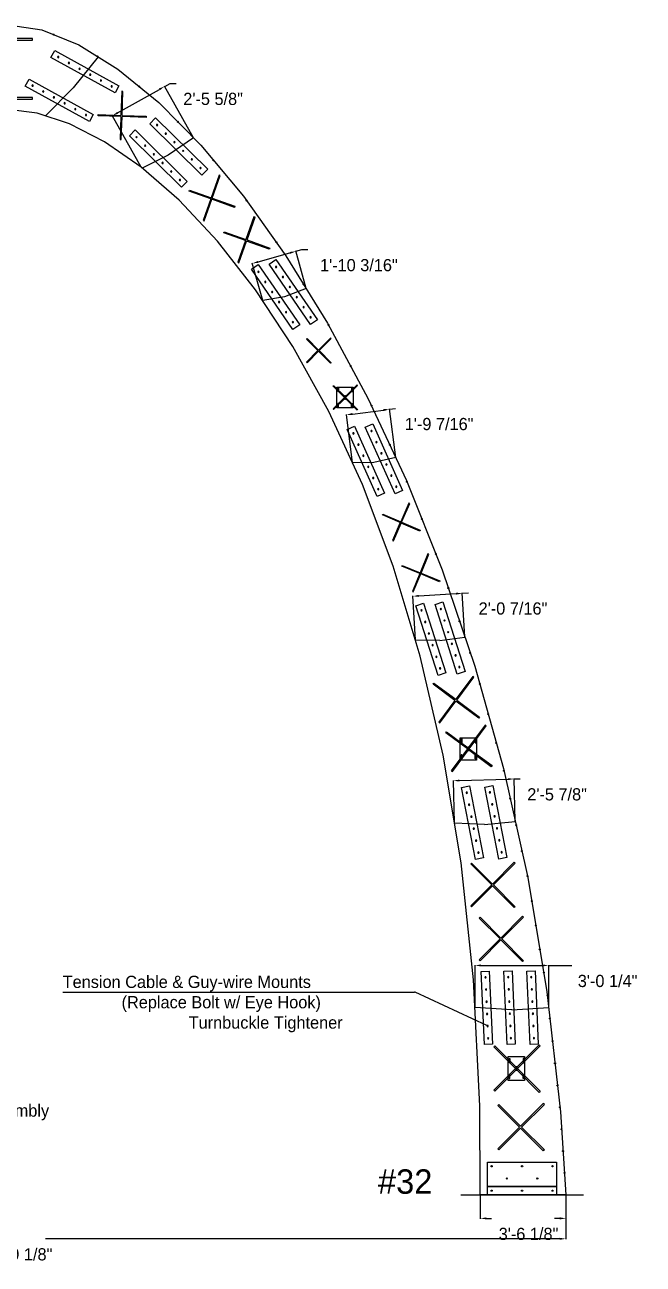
# Model space of a CAD drawing. Extents: x 0 to 8043, y -132 to 1090.
# Drawn here: x 6774 to 7078, y -30 to 579 of the extents above; entities that cross this region are included whole.
import ezdxf

# ---------------------------------------------------------------- set-up
doc = ezdxf.new("R2010")
doc.units = 0
doc.layers.get('0').update_dxf_attribs({"linetype": 'CONTINUOUS'})
doc.layers.get('DEFPOINTS').update_dxf_attribs({"linetype": 'CONTINUOUS'})
for name, color, linetype in [('ANNOTATION', 7, 'CONTINUOUS'), ('BASE_PLATES', 6, 'CONTINUOUS'), ('COMPRESSION_BOX', 1, 'CONTINUOUS'), ('JOINTS', 3, 'CONTINUOUS'), ('TENSION', 4, 'CONTINUOUS')]:
    doc.layers.add(name, color=color, linetype=linetype)
doc.dimstyles.get("Standard").update_dxf_attribs({"dimtxt": 0.18, "dimasz": 0.18, "dimexe": 0.18, "dimexo": 0.0625, "dimgap": 0.09, "dimtad": 0, "dimtih": 1, "dimtoh": 1, "dimzin": 0, "dimcen": 0.09, "dimazin": 3, "dimtfac": 1, "dimtofl": 0, "dimtmove": 0, "dimatfit": 3})

# ---------------------------------------------------------------- blocks, each defined once
blk = doc.blocks.new('*U203')
at = {"layer": 'JOINTS'}
blk.add_circle((0, 0), 0.312, dxfattribs=at)
blk = doc.blocks.new('*U205')
at = {"layer": 'JOINTS', "color": 0, "linetype": 'BYBLOCK'}
for p in [(0, 0), (0, -6), (0, -12), (0, -18), (0, -24), (0, -30)]:
    blk.add_blockref('*U203', p, dxfattribs=at)
blk = doc.blocks.new('*U222')
at = {"layer": 'JOINTS'}
blk.add_circle((0, 0), 0.312, dxfattribs=at)
blk = doc.blocks.new('*U223')
at = {"layer": 'JOINTS', "color": 0, "linetype": 'BYBLOCK'}
for p in [(0, 0), (0, -6), (0, -12), (0, -18), (0, -24), (0, -30)]:
    blk.add_blockref('*U222', p, dxfattribs=at)
blk = doc.blocks.new('*U224')
at = {"layer": 'JOINTS'}
blk.add_circle((0, 0), 0.312, dxfattribs=at)
blk = doc.blocks.new('*U225')
at = {"layer": 'JOINTS', "color": 0, "linetype": 'BYBLOCK'}
for p in [(0, 0), (0, -6), (0, -12), (0, -18), (0, -24), (0, -30)]:
    blk.add_blockref('*U224', p, dxfattribs=at)
blk = doc.blocks.new('*U214')
at = {"layer": 'JOINTS'}
blk.add_circle((0, 0), 0.312, dxfattribs=at)
blk = doc.blocks.new('*U215')
at = {"layer": 'JOINTS', "color": 0, "linetype": 'BYBLOCK'}
for p in [(0, 0), (0, -6), (0, -12), (0, -18), (0, -24), (0, -30)]:
    blk.add_blockref('*U214', p, dxfattribs=at)
blk = doc.blocks.new('*U216')
at = {"layer": 'JOINTS'}
blk.add_circle((0, 0), 0.312, dxfattribs=at)
blk = doc.blocks.new('*U217')
at = {"layer": 'JOINTS', "color": 0, "linetype": 'BYBLOCK'}
for p in [(0, 0), (0, -6), (0, -12), (0, -18), (0, -24), (0, -30)]:
    blk.add_blockref('*U216', p, dxfattribs=at)
blk = doc.blocks.new('*U226')
at = {"layer": 'JOINTS'}
blk.add_circle((0, 0), 0.312, dxfattribs=at)
blk = doc.blocks.new('*U227')
at = {"layer": 'JOINTS', "color": 0, "linetype": 'BYBLOCK'}
for p in [(0, 0), (0, -6), (0, -12), (0, -18), (0, -24), (0, -30)]:
    blk.add_blockref('*U226', p, dxfattribs=at)
blk = doc.blocks.new('*U228')
at = {"layer": 'JOINTS'}
blk.add_circle((0, 0), 0.312, dxfattribs=at)
blk = doc.blocks.new('*U229')
at = {"layer": 'JOINTS', "color": 0, "linetype": 'BYBLOCK'}
for p in [(0, 0), (0, -6), (0, -12), (0, -18), (0, -24), (0, -30)]:
    blk.add_blockref('*U228', p, dxfattribs=at)
blk = doc.blocks.new('*U206')
at = {"layer": 'JOINTS'}
blk.add_circle((0, 0), 0.312, dxfattribs=at)
blk = doc.blocks.new('*U207')
at = {"layer": 'JOINTS', "color": 0, "linetype": 'BYBLOCK'}
for p in [(0, 0), (0, -6), (0, -12), (0, -18), (0, -24), (0, -30)]:
    blk.add_blockref('*U206', p, dxfattribs=at)
blk = doc.blocks.new('*U208')
at = {"layer": 'JOINTS'}
blk.add_circle((0, 0), 0.312, dxfattribs=at)
blk = doc.blocks.new('*U209')
at = {"layer": 'JOINTS', "color": 0, "linetype": 'BYBLOCK'}
for p in [(0, 0), (0, -6), (0, -12), (0, -18), (0, -24), (0, -30)]:
    blk.add_blockref('*U208', p, dxfattribs=at)
blk = doc.blocks.new('*U210')
at = {"layer": 'JOINTS'}
blk.add_circle((0, 0), 0.312, dxfattribs=at)
blk = doc.blocks.new('*U211')
at = {"layer": 'JOINTS', "color": 0, "linetype": 'BYBLOCK'}
for p in [(0, 0), (0, -6), (0, -12), (0, -18), (0, -24), (0, -30)]:
    blk.add_blockref('*U210', p, dxfattribs=at)
blk = doc.blocks.new('*U218')
at = {"layer": 'JOINTS'}
blk.add_circle((0, 0), 0.312, dxfattribs=at)
blk = doc.blocks.new('*U219')
at = {"layer": 'JOINTS', "color": 0, "linetype": 'BYBLOCK'}
for p in [(0, 0), (0, -6), (0, -12), (0, -18), (0, -24), (0, -30)]:
    blk.add_blockref('*U218', p, dxfattribs=at)
blk = doc.blocks.new('*U220')
at = {"layer": 'JOINTS'}
blk.add_circle((0, 0), 0.312, dxfattribs=at)
blk = doc.blocks.new('*U221')
at = {"layer": 'JOINTS', "color": 0, "linetype": 'BYBLOCK'}
for p in [(0, 0), (0, -6), (0, -12), (0, -18), (0, -24), (0, -30)]:
    blk.add_blockref('*U220', p, dxfattribs=at)
blk = doc.blocks.new('*U230')
at = {"layer": 'JOINTS'}
blk.add_circle((0, 0), 0.312, dxfattribs=at)
blk = doc.blocks.new('*U231')
at = {"layer": 'JOINTS', "color": 0, "linetype": 'BYBLOCK'}
for p in [(0, 0), (0, -6), (0, -12), (0, -18), (0, -24), (0, -30)]:
    blk.add_blockref('*U230', p, dxfattribs=at)
blk = doc.blocks.new('*U232')
at = {"layer": 'JOINTS'}
blk.add_circle((0, 0), 0.312, dxfattribs=at)
blk = doc.blocks.new('*U233')
at = {"layer": 'JOINTS', "color": 0, "linetype": 'BYBLOCK'}
for p in [(0, 0), (0, -6), (0, -12), (0, -18), (0, -24), (0, -30)]:
    blk.add_blockref('*U232', p, dxfattribs=at)
blk = doc.blocks.new('*U212')
at = {"layer": 'JOINTS'}
blk.add_circle((0, 0), 0.312, dxfattribs=at)
blk = doc.blocks.new('*U213')
at = {"layer": 'JOINTS', "color": 0, "linetype": 'BYBLOCK'}
for p in [(0, 0), (0, -6), (0, -12), (0, -18), (0, -24), (0, -30)]:
    blk.add_blockref('*U212', p, dxfattribs=at)
blk = doc.blocks.new('*U234')
at = {"layer": 'JOINTS'}
blk.add_circle((0, 0), 0.312, dxfattribs=at)
blk = doc.blocks.new('*U235')
at = {"layer": 'JOINTS', "color": 0, "linetype": 'BYBLOCK'}
for p in [(0, 0), (0, -6), (0, -12), (0, -18), (0, -24), (0, -30)]:
    blk.add_blockref('*U234', p, dxfattribs=at)
blk = doc.blocks.new('*U332')
at = {"layer": 'ANNOTATION'}
blk.add_text('#32', height=12, dxfattribs=at).set_placement((6947.79, 4.3))
blk = doc.blocks.new('*U359')
at = {"layer": 'ANNOTATION', "linetype": 'BYBLOCK'}
blk.add_line((6966.04, 103.48), (6965.68, 103.48), dxfattribs=at)
for points in [[(6792.59, 103.48), (6965.68, 103.48)], [(7001.41, 87.05), (6966.04, 103.48)]]:
    blk.add_lwpolyline(points, dxfattribs=at)
at = {"layer": 'ANNOTATION'}
blk.add_solid([(7001.42, 87.08), (7001.57, 86.98), (7001.39, 87.02)], dxfattribs=at)
for s, p in [('Tension Cable & Guy-wire Mounts', (6792.59, 105.48)), ('(Replace Bolt w/ Eye Hook)', (6821.59, 95.48)), ('Turnbuckle Tightener', (6854.59, 85.48))]:
    blk.add_text(s, height=6, dxfattribs=at).set_placement(p)
blk = doc.blocks.new('*U372')
at = {"layer": 'ANNOTATION', "linetype": 'BYBLOCK'}
blk.add_line((6682.03, 44.2), (6682.39, 44.2), dxfattribs=at)
blk.add_lwpolyline([(6655.67, 68.73), (6682.03, 44.2)], dxfattribs=at)
at = {"layer": 'ANNOTATION'}
blk.add_solid([(6655.65, 68.71), (6655.54, 68.85), (6655.69, 68.75)], dxfattribs=at)
blk.add_text('Torsion / Joint Box Assembly', height=6, dxfattribs=at).set_placement((6682.48, 42.2))
blk = doc.blocks.new('*D317')
at = {"layer": 'ANNOTATION', "color": 0}
for p, q in [((6491.15, 3.74), (6491.15, -18.02)), ((7040.26, 3.74), (7040.26, -18.02)), ((6494.15, -17.84), (6747.2, -17.84)), ((7037.26, -17.84), (6784.2, -17.84))]:
    blk.add_line(p, q, dxfattribs=at)
for points in [[(6494.15, -17.34), (6494.15, -18.34), (6491.15, -17.84)], [(7037.26, -17.34), (7037.26, -18.34), (7040.26, -17.84)]]:
    blk.add_solid(points, dxfattribs=at)
at = {"layer": 'DEFPOINTS', "color": 0}
for p in [(6491.15, 3.81), (7040.26, 3.81), (7040.26, -17.84)]:
    blk.add_point(p, dxfattribs=at)
at = {"layer": 'ANNOTATION', "color": 0}
blk.add_text('45\'-9 1/8"', height=6, dxfattribs=at).set_placement((6753.7, -28.46))
blk = doc.blocks.new('*D319')
at = {"layer": 'ANNOTATION', "color": 0}
for p, q in [((6998.12, 3.74), (6998.12, -7.99)), ((7040.26, 3.74), (7040.26, -7.99)), ((7001.12, -7.81), (7003.69, -7.81)), ((7037.26, -7.81), (7034.69, -7.81))]:
    blk.add_line(p, q, dxfattribs=at)
for points in [[(7001.12, -7.31), (7001.12, -8.31), (6998.12, -7.81)], [(7037.26, -7.31), (7037.26, -8.31), (7040.26, -7.81)]]:
    blk.add_solid(points, dxfattribs=at)
at = {"layer": 'DEFPOINTS', "color": 0}
for p in [(6998.12, 3.81), (7040.26, 3.81), (7040.26, -7.81)]:
    blk.add_point(p, dxfattribs=at)
at = {"layer": 'ANNOTATION', "color": 0}
blk.add_text('3\'-6 1/8"', height=6, dxfattribs=at).set_placement((7007.19, -18.43))
blk = doc.blocks.new('*D320')
at = {"layer": 'ANNOTATION', "color": 0}
for p, q in [((6995.55, 95.87), (6995.55, 116.73)), ((6998.55, 116.55), (7028.82, 116.55)), ((7031.82, 95.87), (7031.82, 116.73)), ((7031.82, 116.55), (7043.13, 116.55))]:
    blk.add_line(p, q, dxfattribs=at)
for points in [[(6998.55, 117.05), (6998.55, 116.05), (6995.55, 116.55)], [(7028.82, 117.05), (7028.82, 116.05), (7031.82, 116.55)]]:
    blk.add_solid(points, dxfattribs=at)
at = {"layer": 'DEFPOINTS', "color": 0}
for p in [(7031.82, 116.55), (6995.55, 95.81), (7031.82, 95.81)]:
    blk.add_point(p, dxfattribs=at)
at = {"layer": 'ANNOTATION', "color": 0}
blk.add_text('3\'-0 1/4"', height=6, dxfattribs=at).set_placement((7046.13, 105.93))
blk = doc.blocks.new('*D321')
at = {"layer": 'ANNOTATION', "color": 0}
for p, q in [((6985.48, 186.56), (6984.88, 207.56)), ((6987.89, 207.47), (7011.76, 208.14)), ((7015.35, 187.41), (7014.76, 208.41)), ((7014.76, 208.23), (7017.76, 208.31))]:
    blk.add_line(p, q, dxfattribs=at)
for points in [[(6987.87, 207.96), (6987.9, 206.97), (6984.89, 207.38)], [(7011.75, 208.64), (7011.78, 207.64), (7014.76, 208.23)]]:
    blk.add_solid(points, dxfattribs=at)
at = {"layer": 'DEFPOINTS', "color": 0}
for p in [(7014.76, 208.23), (6985.48, 186.5), (7015.35, 187.34)]:
    blk.add_point(p, dxfattribs=at)
at = {"layer": 'ANNOTATION', "color": 0}
blk.add_text('2\'-5 7/8"', height=6, dxfattribs=at).set_placement((7021.26, 197.69))
blk = doc.blocks.new('*D322')
at = {"layer": 'ANNOTATION', "color": 0}
for p, q in [((6967.91, 298.26), (6986.32, 299.34)), ((6990.57, 278.04), (6989.3, 299.69)), ((6989.31, 299.51), (6992.31, 299.69)), ((6966.18, 276.61), (6964.91, 298.26))]:
    blk.add_line(p, q, dxfattribs=at)
for points in [[(6967.88, 298.75), (6967.94, 297.76), (6964.92, 298.08)], [(6986.29, 299.84), (6986.35, 298.84), (6989.31, 299.51)]]:
    blk.add_solid(points, dxfattribs=at)
at = {"layer": 'DEFPOINTS', "color": 0}
for p in [(6989.31, 299.51), (6966.18, 276.55), (6990.58, 277.98)]:
    blk.add_point(p, dxfattribs=at)
at = {"layer": 'ANNOTATION', "color": 0}
blk.add_text('2\'-0 7/16"', height=6, dxfattribs=at).set_placement((6997.31, 289.07))
blk = doc.blocks.new('*D323')
at = {"layer": 'ANNOTATION', "color": 0}
for p, q in [((6956.49, 366.34), (6953.47, 390.17)), ((6953.49, 389.99), (6956.47, 390.36)), ((6935.23, 363.65), (6932.21, 387.47)), ((6935.2, 387.67), (6950.52, 389.61))]:
    blk.add_line(p, q, dxfattribs=at)
for points in [[(6950.45, 390.11), (6950.58, 389.11), (6953.49, 389.99)], [(6935.14, 388.16), (6935.27, 387.17), (6932.23, 387.29)]]:
    blk.add_solid(points, dxfattribs=at)
at = {"layer": 'DEFPOINTS', "color": 0}
for p in [(6953.49, 389.99), (6956.5, 366.28), (6935.23, 363.59)]:
    blk.add_point(p, dxfattribs=at)
at = {"layer": 'ANNOTATION', "color": 0}
blk.add_text('1\'-9 7/16"', height=6, dxfattribs=at).set_placement((6960.97, 379.74))
blk = doc.blocks.new('*D324')
at = {"layer": 'ANNOTATION', "color": 0}
for p, q in [((6888.84, 462.49), (6904.45, 466.86)), ((6912.44, 449.45), (6907.29, 467.85)), ((6907.34, 467.67), (6910.23, 468.48)), ((6910.23, 468.48), (6913.23, 468.48)), ((6891.05, 443.46), (6885.9, 461.85))]:
    blk.add_line(p, q, dxfattribs=at)
for points in [[(6904.32, 467.35), (6904.59, 466.38), (6907.34, 467.67)], [(6888.7, 462.97), (6888.97, 462.01), (6885.95, 461.68)]]:
    blk.add_solid(points, dxfattribs=at)
at = {"layer": 'DEFPOINTS', "color": 0}
for p in [(6907.34, 467.67), (6912.46, 449.39), (6891.07, 443.4)]:
    blk.add_point(p, dxfattribs=at)
at = {"layer": 'ANNOTATION', "color": 0}
blk.add_text('1\'-10 3/16"', height=6, dxfattribs=at).set_placement((6919.23, 457.86))
blk = doc.blocks.new('*D325')
at = {"layer": 'ANNOTATION', "color": 0}
for p, q in [((6856.99, 523.53), (6842.74, 548.91)), ((6842.83, 548.76), (6845.45, 550.22)), ((6845.45, 550.22), (6848.45, 550.22)), ((6819.64, 535.73), (6840.22, 547.29)), ((6831.18, 509.04), (6816.93, 534.42))]:
    blk.add_line(p, q, dxfattribs=at)
for points in [[(6839.97, 547.72), (6840.46, 546.85), (6842.83, 548.76)], [(6819.39, 536.17), (6819.88, 535.3), (6817.02, 534.27)]]:
    blk.add_solid(points, dxfattribs=at)
at = {"layer": 'DEFPOINTS', "color": 0}
for p in [(6842.83, 548.76), (6857.02, 523.47), (6831.21, 508.98)]:
    blk.add_point(p, dxfattribs=at)
at = {"layer": 'ANNOTATION', "color": 0}
blk.add_text('2\'-5 5/8"', height=6, dxfattribs=at).set_placement((6851.95, 539.6))

msp = doc.modelspace()

# ---------------------------------------------------------------- linework, layer by layer
for p, q in [((6810.125, 563.259), (6797.776, 548.015)), ((6797.776, 548.015), (6784.111, 534.294)), ((6857.023, 523.474), (6844.586, 515.007)), ((6844.586, 515.007), (6831.685, 508.572)), ((6901.743, 445.355), (6891.069, 443.398)), ((6912.463, 449.391), (6901.743, 445.355)), ((6956.496, 366.281), (6945.676, 363.905)), ((6945.676, 363.905), (6935.233, 363.586)), ((6978.183, 276.251), (6966.182, 276.548)), ((6978.183, 276.251), (6990.58, 277.981)), ((7000.278, 185.915), (6985.48, 186.498)), ((7000.278, 185.915), (7015.354, 187.344)), ((7013.606, 94.803), (6995.554, 95.809)), ((7013.606, 94.803), (7031.821, 95.8))]:
    msp.add_line(p, q)
msp.add_lwpolyline([(6765.704, 579.029), (6782.356, 576.56), (6800.479, 569.254), (6819.768, 557.264), (6839.916, 540.743), (6860.618, 519.843), (6881.569, 494.716), (6902.465, 465.515), (6922.998, 432.394), (6942.864, 395.503), (6961.757, 354.997), (6979.373, 311.027), (6995.405, 263.746), (7009.548, 213.306), (7021.497, 159.861), (7030.946, 103.563), (7037.59, 44.564), (7040.261, 3.806), (6998.123, 3.806), (6997.92, 47.611), (6994.877, 109.519), (6988.753, 166.931), (6979.881, 219.915), (6968.594, 268.541), (6955.223, 312.879), (6940.1, 352.997), (6923.56, 388.965), (6905.933, 420.853), (6887.552, 448.729), (6868.75, 472.664), (6849.859, 492.726), (6831.212, 508.984), (6813.14, 521.509), (6795.977, 530.37), (6780.054, 535.636), (6765.704, 537.375)])
for centre in [(6788.116, 574.238), (6809.752, 563.49), (6830.198, 548.711), (6849.253, 531.316), (6866.861, 512.356), (6883.061, 492.632), (6897.77, 472.076), (6911.163, 451.484), (6923.485, 431.489), (6934.434, 411.157), (6944.581, 391.821), (6953.579, 372.531), (6962.017, 354.348), (6969.33, 336.094), (6976.228, 318.877), (6982.408, 302.074), (6987.952, 285.726), (6993.219, 270.192), (6997.868, 254.96), (7002.027, 240.129), (7006.006, 225.939), (7009.78, 212.267), (7012.83, 198.625), (7015.767, 185.488), (7018.606, 172.79), (7021.36, 160.472), (7023.461, 148.157), (7025.474, 136.166), (7027.438, 124.467), (7029.359, 113.016), (7031.152, 101.735), (7032.421, 90.468), (7033.669, 79.38), (7034.902, 68.435), (7036.123, 57.596), (7037.335, 46.828), (7038.148, 36.052), (7038.852, 25.303), (7039.556, 14.566)]:
    msp.add_circle(centre, 0.25)
at = {"layer": 'BASE_PLATES'}
for points in [[(7035.694, 7.806), (7001.694, 7.806), (7001.694, 19.806), (7035.694, 19.806)], [(7035.694, 7.806), (7035.694, 3.806), (7001.694, 3.806), (7001.694, 7.806)], [(7048.694, 3.806), (7048.694, 3.556), (6988.694, 3.556), (6988.694, 3.806)]]:
    msp.add_lwpolyline(points, close=True, dxfattribs=at)
for centre in [(7003.694, 17.806), (7018.694, 17.806), (7033.694, 17.806), (7003.694, 5.806), (7011.194, 11.806), (7018.694, 5.806), (7026.194, 11.806), (7033.694, 5.806)]:
    msp.add_circle(centre, 0.312, dxfattribs=at)
at = {"layer": 'COMPRESSION_BOX'}
for points in [[(6935.577, 390.665), (6927.577, 390.665), (6927.577, 400.92), (6935.577, 400.92)], [(6927.952, 400.676), (6928.327, 400.676), (6928.327, 398.676), (6927.952, 398.676)], [(6931.389, 396.793), (6931.764, 396.793), (6931.764, 394.793), (6931.389, 394.793)], [(6935.202, 400.676), (6934.827, 400.676), (6934.827, 398.676), (6935.202, 398.676)], [(6927.952, 390.914), (6928.327, 390.914), (6928.327, 392.914), (6927.952, 392.914)], [(6935.202, 390.914), (6934.827, 390.914), (6934.827, 392.914), (6935.202, 392.914)], [(6996.292, 217.549), (6988.292, 217.549), (6988.292, 228.521), (6996.292, 228.521)], [(6988.667, 227.918), (6989.042, 227.918), (6989.042, 225.918), (6988.667, 225.918)], [(6995.917, 227.918), (6995.542, 227.918), (6995.542, 225.918), (6995.917, 225.918)], [(6988.667, 218.157), (6989.042, 218.157), (6989.042, 220.157), (6988.667, 220.157)], [(6992.105, 224.035), (6992.48, 224.035), (6992.48, 222.035), (6992.105, 222.035)], [(6995.917, 218.157), (6995.542, 218.157), (6995.542, 220.157), (6995.917, 220.157)], [(7019.921, 59.92), (7011.921, 59.92), (7011.921, 71.799), (7019.921, 71.799)], [(7012.296, 70.743), (7012.671, 70.743), (7012.671, 68.743), (7012.296, 68.743)], [(7019.546, 70.743), (7019.171, 70.743), (7019.171, 68.743), (7019.546, 68.743)], [(7012.296, 60.981), (7012.671, 60.981), (7012.671, 62.981), (7012.296, 62.981)], [(7015.734, 66.859), (7016.109, 66.859), (7016.109, 64.859), (7015.734, 64.859)], [(7019.546, 60.981), (7019.171, 60.981), (7019.171, 62.981), (7019.546, 62.981)]]:
    msp.add_lwpolyline(points, close=True, dxfattribs=at)
at = {"layer": 'JOINTS'}
for points in [[(6788.748, 566.37), (6820.3, 549.037), (6818.374, 545.531), (6786.822, 562.865)], [(6776.122, 552.312), (6807.674, 534.978), (6805.748, 531.472), (6774.196, 548.806)], [(6838.332, 533.257), (6863.958, 507.972), (6861.149, 505.125), (6835.523, 530.41)], [(6828.212, 527.305), (6853.838, 502.021), (6851.029, 499.173), (6825.403, 524.458)], [(6897.575, 463.585), (6917.943, 433.901), (6914.645, 431.638), (6894.277, 461.322)], [(6888.887, 461.151), (6909.255, 431.467), (6905.956, 429.204), (6885.588, 458.888)], [(6888.887, 461.151), (6909.255, 431.467), (6905.956, 429.204), (6885.588, 458.888)], [(6936.286, 381.669), (6950.968, 348.799), (6947.315, 347.168), (6932.633, 380.038)], [(6945.181, 382.858), (6959.863, 349.988), (6956.211, 348.356), (6941.529, 381.226)], [(6970.211, 294.635), (6981.157, 260.339), (6977.346, 259.123), (6966.4, 293.419)], [(6970.211, 294.635), (6981.157, 260.339), (6977.346, 259.123), (6966.4, 293.419)], [(6979.697, 295.307), (6990.643, 261.011), (6986.832, 259.795), (6975.886, 294.091)], [(6992.842, 204.798), (6999.766, 169.47), (6995.841, 168.7), (6988.917, 204.028)], [(7004.274, 204.97), (7011.198, 169.642), (7007.272, 168.872), (7000.348, 204.2)], [(7002.553, 113.793), (7004.163, 77.829), (7000.167, 77.65), (6998.557, 113.614)], [(7013.757, 113.873), (7015.366, 77.909), (7011.37, 77.73), (7009.761, 113.694)], [(7025.085, 113.873), (7026.694, 77.909), (7022.698, 77.73), (7021.089, 113.694)]]:
    msp.add_lwpolyline(points, close=True, dxfattribs=at)
at = {"layer": 'TENSION'}
for points in [[(6753.704, 571.48), (6777.704, 571.48), (6777.704, 572.23), (6753.704, 572.23)], [(6753.704, 542.476), (6777.704, 542.476), (6777.704, 543.226), (6753.704, 543.226)]]:
    msp.add_lwpolyline(points, close=True, dxfattribs=at)
for points in [[(6821.846, 534.458), (6822.239, 546.301), (6821.677, 546.319), (6821.284, 534.477)], [(6821.265, 533.915), (6809.985, 534.289), (6810.003, 534.852), (6821.284, 534.477)], [(6821.265, 533.915), (6820.89, 522.635), (6821.453, 522.616), (6821.827, 533.896)], [(6821.846, 534.458), (6833.688, 534.065), (6833.67, 533.503), (6821.827, 533.896)], [(6866.213, 493.774), (6870.177, 504.94), (6869.647, 505.129), (6865.683, 493.962)], [(6865.494, 493.432), (6854.858, 497.209), (6855.047, 497.739), (6865.683, 493.962)], [(6866.213, 493.774), (6877.379, 489.81), (6877.191, 489.28), (6866.024, 493.244)], [(6865.494, 493.432), (6861.718, 482.796), (6862.248, 482.608), (6866.024, 493.244)], [(6883.32, 473.237), (6887.285, 484.403), (6886.755, 484.591), (6882.79, 473.425)], [(6882.602, 472.895), (6871.966, 476.671), (6872.154, 477.201), (6882.79, 473.425)], [(6882.602, 472.895), (6878.826, 462.259), (6879.356, 462.071), (6883.132, 472.707)], [(6883.32, 473.237), (6894.486, 469.273), (6894.298, 468.742), (6883.132, 472.707)], [(6918.229, 418.82), (6912.586, 424.463), (6912.867, 424.744), (6918.51, 419.101)], [(6918.791, 418.82), (6924.716, 424.744), (6924.435, 425.026), (6918.51, 419.101)], [(6918.229, 418.82), (6912.586, 413.177), (6912.867, 412.896), (6918.51, 418.539)], [(6918.791, 418.82), (6924.716, 412.896), (6924.435, 412.614), (6918.51, 418.539)], [(6931.296, 395.793), (6925.652, 401.436), (6925.934, 401.717), (6931.577, 396.074)], [(6931.858, 395.793), (6937.783, 401.717), (6937.501, 401.998), (6931.577, 396.074)], [(6931.296, 395.793), (6925.652, 390.149), (6925.934, 389.868), (6931.577, 395.511)], [(6931.858, 395.793), (6937.783, 389.868), (6937.501, 389.587), (6931.577, 395.511)], [(6959.408, 334.5), (6963.411, 343.704), (6962.974, 343.894), (6958.971, 334.69)], [(6958.781, 334.253), (6950.014, 338.066), (6950.204, 338.503), (6958.971, 334.69)], [(6958.781, 334.253), (6954.969, 325.486), (6955.406, 325.296), (6959.218, 334.063)], [(6959.408, 334.5), (6968.612, 330.498), (6968.422, 330.061), (6959.218, 334.063)], [(6968.977, 309.457), (6972.777, 318.747), (6972.336, 318.927), (6968.536, 309.638)], [(6968.356, 309.197), (6959.507, 312.816), (6959.688, 313.257), (6968.536, 309.638)], [(6968.356, 309.197), (6964.737, 300.348), (6965.178, 300.168), (6968.797, 309.016)], [(6968.977, 309.457), (6978.267, 305.658), (6978.087, 305.217), (6968.797, 309.016)], [(6986.572, 247.028), (6994.92, 258.256), (6994.387, 258.652), (6986.039, 247.424)], [(6985.642, 246.891), (6974.947, 254.843), (6975.343, 255.376), (6986.039, 247.424)], [(6985.642, 246.891), (6977.69, 236.195), (6978.223, 235.799), (6986.175, 246.494)], [(6986.572, 247.028), (6997.8, 238.679), (6997.404, 238.146), (6986.175, 246.494)], [(6992.734, 223.128), (7001.082, 234.356), (7000.549, 234.752), (6992.201, 223.524)], [(6991.804, 222.991), (6981.109, 230.943), (6981.505, 231.476), (6992.201, 223.524)], [(6991.804, 222.991), (6983.852, 212.295), (6984.385, 211.899), (6992.337, 222.595)], [(6992.734, 223.128), (7003.962, 214.779), (7003.566, 214.246), (6992.337, 222.595)], [(7003.741, 156.152), (6993.463, 166.43), (6993.89, 166.857), (7004.168, 156.579)], [(7004.595, 156.152), (7015.301, 166.857), (7014.874, 167.284), (7004.168, 156.579)], [(7003.741, 156.152), (6993.463, 145.873), (6993.89, 145.446), (7004.168, 155.724)], [(7004.595, 156.152), (7015.301, 145.446), (7014.874, 145.019), (7004.168, 155.724)], [(7007.861, 129.576), (6997.583, 139.854), (6998.01, 140.282), (7008.289, 130.003)], [(7008.716, 129.576), (7019.421, 140.282), (7018.994, 140.709), (7008.289, 130.003)], [(7007.861, 129.576), (6997.583, 119.298), (6998.01, 118.871), (7008.289, 129.149)], [(7008.716, 129.576), (7019.421, 118.871), (7018.994, 118.444), (7008.289, 129.149)], [(7015.391, 65.859), (7004.75, 76.5), (7005.28, 77.031), (7015.921, 66.39)], [(7016.452, 65.859), (7027.623, 77.031), (7027.092, 77.561), (7015.921, 66.39)], [(7015.391, 65.859), (7004.75, 55.219), (7005.28, 54.688), (7015.921, 65.329)], [(7016.452, 65.859), (7027.623, 54.688), (7027.092, 54.158), (7015.921, 65.329)], [(7018.491, 37.053), (7029.663, 48.224), (7029.132, 48.754), (7017.961, 37.583)], [(7017.431, 37.053), (7006.79, 47.694), (7007.32, 48.224), (7017.961, 37.583)], [(7017.431, 37.053), (7006.79, 26.412), (7007.32, 25.881), (7017.961, 36.522)], [(7018.491, 37.053), (7029.663, 25.881), (7029.132, 25.351), (7017.961, 36.522)]]:
    msp.add_lwpolyline(points, dxfattribs=at)

# ---------------------------------------------------------------- block references
at = {"layer": 'ANNOTATION'}
for name in ['*U359', '*U372', '*U332']:
    msp.add_blockref(name, (0, 0), dxfattribs=at)
at = {"layer": 'JOINTS', "xscale": -1}
for name, p, rotation in [('*U229', (6790.414, 563.173), 61.217553165868), ('*U235', (6777.788, 549.114), 61.217553165868), ('*U227', (6839.063, 529.726), 45.3839158663161), ('*U213', (6828.943, 523.775), 45.3839158663161), ('*U231', (6888.935, 457.546), 34.456262175824), ('*U233', (6888.935, 457.546), 34.456262175824), ('*U217', (6897.624, 459.98), 34.456262175824), ('*U221', (6935.683, 378.114), 24.06874529949105), ('*U215', (6944.578, 379.303), 24.06874529949105), ('*U219', (6969.218, 291.169), 17.70149350358997), ('*U225', (6978.704, 291.841), 17.70149350358997), ('*U211', (6991.456, 201.469), 11.08934644650155), ('*U223', (7002.888, 201.641), 11.08934644650155), ('*U209', (7000.69, 110.707), 2.562552872321601), ('*U207', (7011.893, 110.787), 2.562552872321601), ('*U205', (7023.221, 110.787), 2.562552872321601)]:
    msp.add_blockref(name, p, dxfattribs=dict(at, rotation=rotation))

# ---------------------------------------------------------------- dimensions: what is measured, and where the dimension line sits
at = {"layer": 'ANNOTATION'}
for p1, p2, distance, picture, middle in [((6831.212, 508.984), (6857.023, 523.474), 28.993, '*D325', (6863.947, 550.224)), ((6891.069, 443.398), (6912.461, 449.39), 18.987, '*D324', (6931.229, 468.482)), ((6935.233, 363.586), (6956.496, 366.281), 23.895, '*D323', (6972.968, 390.364)), ((6966.182, 276.548), (6990.578, 277.98), 21.569, '*D322', (7009.309, 299.688)), ((6985.48, 186.498), (7015.354, 187.344), 20.89, '*D321', (7033.262, 208.311))]:
    dim = msp.add_aligned_dim(p1=p1, p2=p2, distance=distance, dimstyle='Standard', override={"dimtxt": 6, "dimasz": 3, "dimgap": 1, "dimlunit": 4, "dimcen": 3, "dimtmove": 0}, dxfattribs=at)
    dim.commit()
    dim.dimension.update_dxf_attribs({"geometry": picture, "text_midpoint": middle})
dim = msp.add_linear_dim(base=(7031.821, 116.551), p1=(6995.554, 95.809), p2=(7031.821, 95.809), dimstyle='Standard', override={"dimtxt": 6, "dimasz": 3, "dimgap": 1, "dimlunit": 4, "dimcen": 3, "dimtmove": 0}, dxfattribs=at)
dim.commit()
dim.dimension.update_dxf_attribs({"geometry": '*D320', "text_midpoint": (7058.128, 116.551), "dimtype": 128})
for base, p1, picture, middle in [((7040.261, -17.843), (6491.147, 3.806), '*D317', (6765.704, -17.843)), ((7040.261, -7.812), (6998.123, 3.806), '*D319', (7019.192, -7.812))]:
    dim = msp.add_linear_dim(base=base, p1=p1, p2=(7040.261, 3.806), dimstyle='Standard', override={"dimtxt": 6, "dimasz": 3, "dimgap": 1, "dimlunit": 4, "dimcen": 3, "dimtmove": 0}, dxfattribs=at)
    dim.commit()
    dim.dimension.update_dxf_attribs({"geometry": picture, "text_midpoint": middle})

doc.saveas('drawing.dxf')
